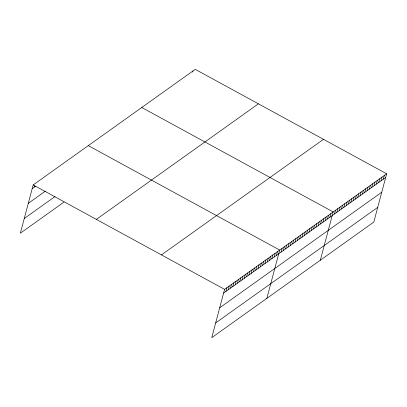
<?xml version="1.0" encoding="UTF-8"?>
<svg xmlns="http://www.w3.org/2000/svg" width="407" height="407" viewBox="0 0 407 407"><rect width="100%" height="100%" fill="white"/><g stroke="black" fill="none" stroke-linecap="round" stroke-linejoin="round"><path stroke-width="0.61" d="M386.65 173.794L224.603 289.362L211.757 337.647L373.804 222.074L386.65 173.794L195.243 69.353L33.196 184.926L20.35 233.206L63.965 202.101M34.509 186.986L34.788 185.928M192.633 72.07L192.918 71.011M225.916 291.427L226.903 287.724M228.21 289.789L229.197 286.085M230.51 288.151L231.491 284.452M232.804 286.513L233.786 282.814M235.098 284.875L236.085 281.176M237.393 283.241L238.38 279.538M239.692 281.603L240.674 277.9M241.987 279.965L242.969 276.261M244.281 278.327L245.268 274.628M246.576 276.689L247.563 272.99M248.87 275.051L249.857 271.352M251.17 273.418L252.152 269.714M253.464 271.779L254.446 268.076M255.759 270.141L256.746 266.443M258.053 268.503L259.04 264.804M260.353 266.865L261.335 263.166M262.647 265.232L263.629 261.528M264.942 263.594L265.929 259.89M267.236 261.955L268.223 258.257M269.536 260.317L270.518 256.619M271.83 258.679L272.812 254.98M274.125 257.046L275.112 253.342M276.419 255.408L277.406 251.704M266.855 298.351L279.701 250.066L88.294 145.63M281.039 252.111L282.026 248.412M283.364 250.453L284.351 246.754M285.689 248.794L286.676 245.095M288.014 247.135L289.001 243.437M290.339 245.477L291.326 241.778M292.664 243.818L293.651 240.12M294.989 242.16L295.975 238.461M297.314 240.506L298.3 236.803M299.638 238.848L300.625 235.144M301.963 237.189L302.95 233.486M304.288 235.531L305.275 231.827M306.613 233.872L307.6 230.169M308.938 232.214L309.925 228.51M311.263 230.555L312.25 226.857M313.588 228.897L314.575 225.198M315.913 227.238L316.9 223.54M318.238 225.58L319.225 221.881M320.563 223.921L321.55 220.223M322.888 222.263L323.875 218.564M325.213 220.604L326.2 216.906M327.538 218.946L328.525 215.247M329.863 217.292L330.85 213.589M320.329 260.215L333.175 211.93L141.768 107.494M334.513 213.975L335.5 210.271M336.838 212.317L337.825 208.613M339.163 210.658L340.15 206.954M341.488 209L342.475 205.296M343.813 207.341L344.8 203.642M346.138 205.683L347.125 201.984M348.463 204.024L349.45 200.325M350.788 202.365L351.775 198.667M353.113 200.707L354.1 197.008M355.438 199.048L356.425 195.35M357.763 197.39L358.75 193.691M360.088 195.736L361.075 192.033M362.413 194.078L363.4 190.374M364.738 192.419L365.725 188.716M367.063 190.761L368.05 187.057M369.388 189.102L370.375 185.399M371.713 187.444L372.7 183.74M374.038 185.785L375.025 182.087M376.363 184.127L377.35 180.428M378.688 182.468L379.675 178.77M381.013 180.81L382 177.111M383.338 179.151L384.325 175.453M32.214 188.624L35.424 186.33M28.297 203.337L45.284 191.219M24.262 218.493L55.026 196.556M96.362 219.388L258.404 103.821M161.442 254.899L323.484 139.326M223.621 293.06L385.663 177.493M219.704 307.773L381.751 192.206M215.674 322.934L377.716 207.367M33.196 184.926L224.603 289.362"/></g></svg>
